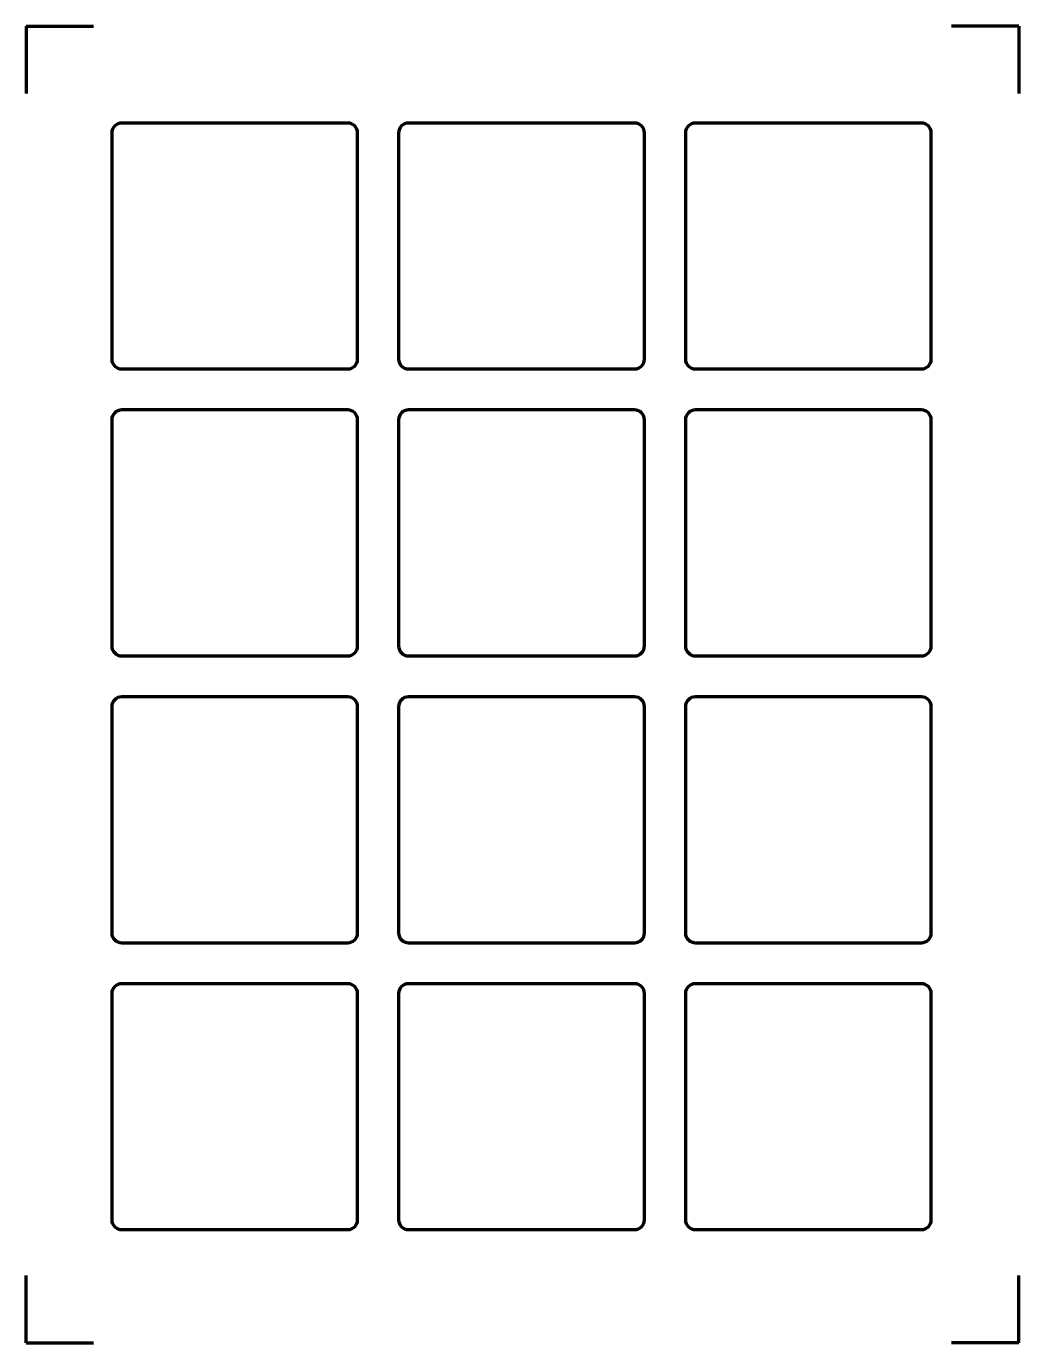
# Model space of a CAD drawing. Header units: millimetres. Extents: x 2 to 14.1, y -17.9 to -1.8.
import ezdxf

# ---------------------------------------------------------------- set-up
doc = ezdxf.new("R2010")
doc.units = ezdxf.units.MM
doc.header["$MEASUREMENT"] = 0
doc.layers.add('Layer 1', color=7, linetype='Continuous', lineweight=0)
doc.layers.add('Layer 2', color=7, linetype='Continuous', lineweight=0)

# ---------------------------------------------------------------- blocks, each defined once
blk = doc.blocks.new('Block_0')
at = {"layer": 'Layer 1', "color": 240, "lineweight": 70, "true_color": 0xee1c4e}
for q in [(1.957, -2.639), (2.777, -1.819)]:
    blk.add_line((1.957, -1.819), q, dxfattribs=at)
blk = doc.blocks.new('Block_1')
at = {"layer": 'Layer 1', "color": 240, "lineweight": 70, "true_color": 0xee1c4e}
for q in [(13.246, -1.819), (14.066, -2.639)]:
    blk.add_line((14.066, -1.819), q, dxfattribs=at)
blk = doc.blocks.new('Block_2')
at = {"layer": 'Layer 1', "color": 240, "lineweight": 70, "true_color": 0xee1c4e}
for q in [(14.066, -17.059), (13.246, -17.879)]:
    blk.add_line((14.066, -17.879), q, dxfattribs=at)
blk = doc.blocks.new('Block_3')
at = {"layer": 'Layer 1', "color": 240, "lineweight": 70, "true_color": 0xee1c4e}
for q in [(1.957, -17.059), (2.777, -17.879)]:
    blk.add_line((1.957, -17.879), q, dxfattribs=at)

msp = doc.modelspace()

# ---------------------------------------------------------------- linework, layer by layer
at = {"layer": 'Layer 2', "color": 250, "lineweight": 70, "true_color": 0x231f20}
for points in [[(5.879, -6), (5.879, -6), (3.121, -6), (3.121, -6), (3.054, -6), (3, -5.946), (3, -5.879), (3, -5.879), (3, -3.121), (3, -3.121), (3, -3.054), (3.054, -3), (3.121, -3), (3.121, -3), (5.879, -3), (5.879, -3), (5.946, -3), (6, -3.054), (6, -3.121), (6, -3.121), (6, -5.879), (6, -5.879), (6, -5.946), (5.946, -6), (5.879, -6)], [(9.379, -6), (9.379, -6), (6.621, -6), (6.621, -6), (6.554, -6), (6.5, -5.946), (6.5, -5.879), (6.5, -5.879), (6.5, -3.121), (6.5, -3.121), (6.5, -3.054), (6.554, -3), (6.621, -3), (6.621, -3), (9.379, -3), (9.379, -3), (9.446, -3), (9.5, -3.054), (9.5, -3.121), (9.5, -3.121), (9.5, -5.879), (9.5, -5.879), (9.5, -5.946), (9.446, -6), (9.379, -6)], [(12.879, -6), (12.879, -6), (10.121, -6), (10.121, -6), (10.054, -6), (10, -5.946), (10, -5.879), (10, -5.879), (10, -3.121), (10, -3.121), (10, -3.054), (10.054, -3), (10.121, -3), (10.121, -3), (12.879, -3), (12.879, -3), (12.946, -3), (13, -3.054), (13, -3.121), (13, -3.121), (13, -5.879), (13, -5.879), (13, -5.946), (12.946, -6), (12.879, -6)], [(5.879, -9.5), (5.879, -9.5), (3.121, -9.5), (3.121, -9.5), (3.054, -9.5), (3, -9.446), (3, -9.379), (3, -9.379), (3, -6.621), (3, -6.621), (3, -6.554), (3.054, -6.5), (3.121, -6.5), (3.121, -6.5), (5.879, -6.5), (5.879, -6.5), (5.946, -6.5), (6, -6.554), (6, -6.621), (6, -6.621), (6, -9.379), (6, -9.379), (6, -9.446), (5.946, -9.5), (5.879, -9.5)], [(9.379, -9.5), (9.379, -9.5), (6.621, -9.5), (6.621, -9.5), (6.554, -9.5), (6.5, -9.446), (6.5, -9.379), (6.5, -9.379), (6.5, -6.621), (6.5, -6.621), (6.5, -6.554), (6.554, -6.5), (6.621, -6.5), (6.621, -6.5), (9.379, -6.5), (9.379, -6.5), (9.446, -6.5), (9.5, -6.554), (9.5, -6.621), (9.5, -6.621), (9.5, -9.379), (9.5, -9.379), (9.5, -9.446), (9.446, -9.5), (9.379, -9.5)], [(12.879, -9.5), (12.879, -9.5), (10.121, -9.5), (10.121, -9.5), (10.054, -9.5), (10, -9.446), (10, -9.379), (10, -9.379), (10, -6.621), (10, -6.621), (10, -6.554), (10.054, -6.5), (10.121, -6.5), (10.121, -6.5), (12.879, -6.5), (12.879, -6.5), (12.946, -6.5), (13, -6.554), (13, -6.621), (13, -6.621), (13, -9.379), (13, -9.379), (13, -9.446), (12.946, -9.5), (12.879, -9.5)], [(5.879, -13), (5.879, -13), (3.121, -13), (3.121, -13), (3.054, -13), (3, -12.946), (3, -12.879), (3, -12.879), (3, -10.121), (3, -10.121), (3, -10.054), (3.054, -10), (3.121, -10), (3.121, -10), (5.879, -10), (5.879, -10), (5.946, -10), (6, -10.054), (6, -10.121), (6, -10.121), (6, -12.879), (6, -12.879), (6, -12.946), (5.946, -13), (5.879, -13)], [(9.379, -13), (9.379, -13), (6.621, -13), (6.621, -13), (6.554, -13), (6.5, -12.946), (6.5, -12.879), (6.5, -12.879), (6.5, -10.121), (6.5, -10.121), (6.5, -10.054), (6.554, -10), (6.621, -10), (6.621, -10), (9.379, -10), (9.379, -10), (9.446, -10), (9.5, -10.054), (9.5, -10.121), (9.5, -10.121), (9.5, -12.879), (9.5, -12.879), (9.5, -12.946), (9.446, -13), (9.379, -13)], [(12.879, -13), (12.879, -13), (10.121, -13), (10.121, -13), (10.054, -13), (10, -12.946), (10, -12.879), (10, -12.879), (10, -10.121), (10, -10.121), (10, -10.054), (10.054, -10), (10.121, -10), (10.121, -10), (12.879, -10), (12.879, -10), (12.946, -10), (13, -10.054), (13, -10.121), (13, -10.121), (13, -12.879), (13, -12.879), (13, -12.946), (12.946, -13), (12.879, -13)], [(5.879, -16.5), (5.879, -16.5), (3.121, -16.5), (3.121, -16.5), (3.054, -16.5), (3, -16.446), (3, -16.379), (3, -16.379), (3, -13.621), (3, -13.621), (3, -13.554), (3.054, -13.5), (3.121, -13.5), (3.121, -13.5), (5.879, -13.5), (5.879, -13.5), (5.946, -13.5), (6, -13.554), (6, -13.621), (6, -13.621), (6, -16.379), (6, -16.379), (6, -16.446), (5.946, -16.5), (5.879, -16.5)], [(9.379, -16.5), (9.379, -16.5), (6.621, -16.5), (6.621, -16.5), (6.554, -16.5), (6.5, -16.446), (6.5, -16.379), (6.5, -16.379), (6.5, -13.621), (6.5, -13.621), (6.5, -13.554), (6.554, -13.5), (6.621, -13.5), (6.621, -13.5), (9.379, -13.5), (9.379, -13.5), (9.446, -13.5), (9.5, -13.554), (9.5, -13.621), (9.5, -13.621), (9.5, -16.379), (9.5, -16.379), (9.5, -16.446), (9.446, -16.5), (9.379, -16.5)], [(12.879, -16.5), (12.879, -16.5), (10.121, -16.5), (10.121, -16.5), (10.054, -16.5), (10, -16.446), (10, -16.379), (10, -16.379), (10, -13.621), (10, -13.621), (10, -13.554), (10.054, -13.5), (10.121, -13.5), (10.121, -13.5), (12.879, -13.5), (12.879, -13.5), (12.946, -13.5), (13, -13.554), (13, -13.621), (13, -13.621), (13, -16.379), (13, -16.379), (13, -16.446), (12.946, -16.5), (12.879, -16.5)]]:
    msp.add_open_spline(points, degree=3, knots=[0, 0, 0, 0, 1, 1, 1, 2, 2, 2, 3, 3, 3, 4, 4, 4, 5, 5, 5, 6, 6, 6, 7, 7, 7, 8, 8, 8, 8], dxfattribs=at)

# ---------------------------------------------------------------- block references
at = {"layer": 'Layer 1'}
for name in ['Block_0', 'Block_1', 'Block_3', 'Block_2']:
    msp.add_blockref(name, (0, 0), dxfattribs=at)

doc.saveas('drawing.dxf')
